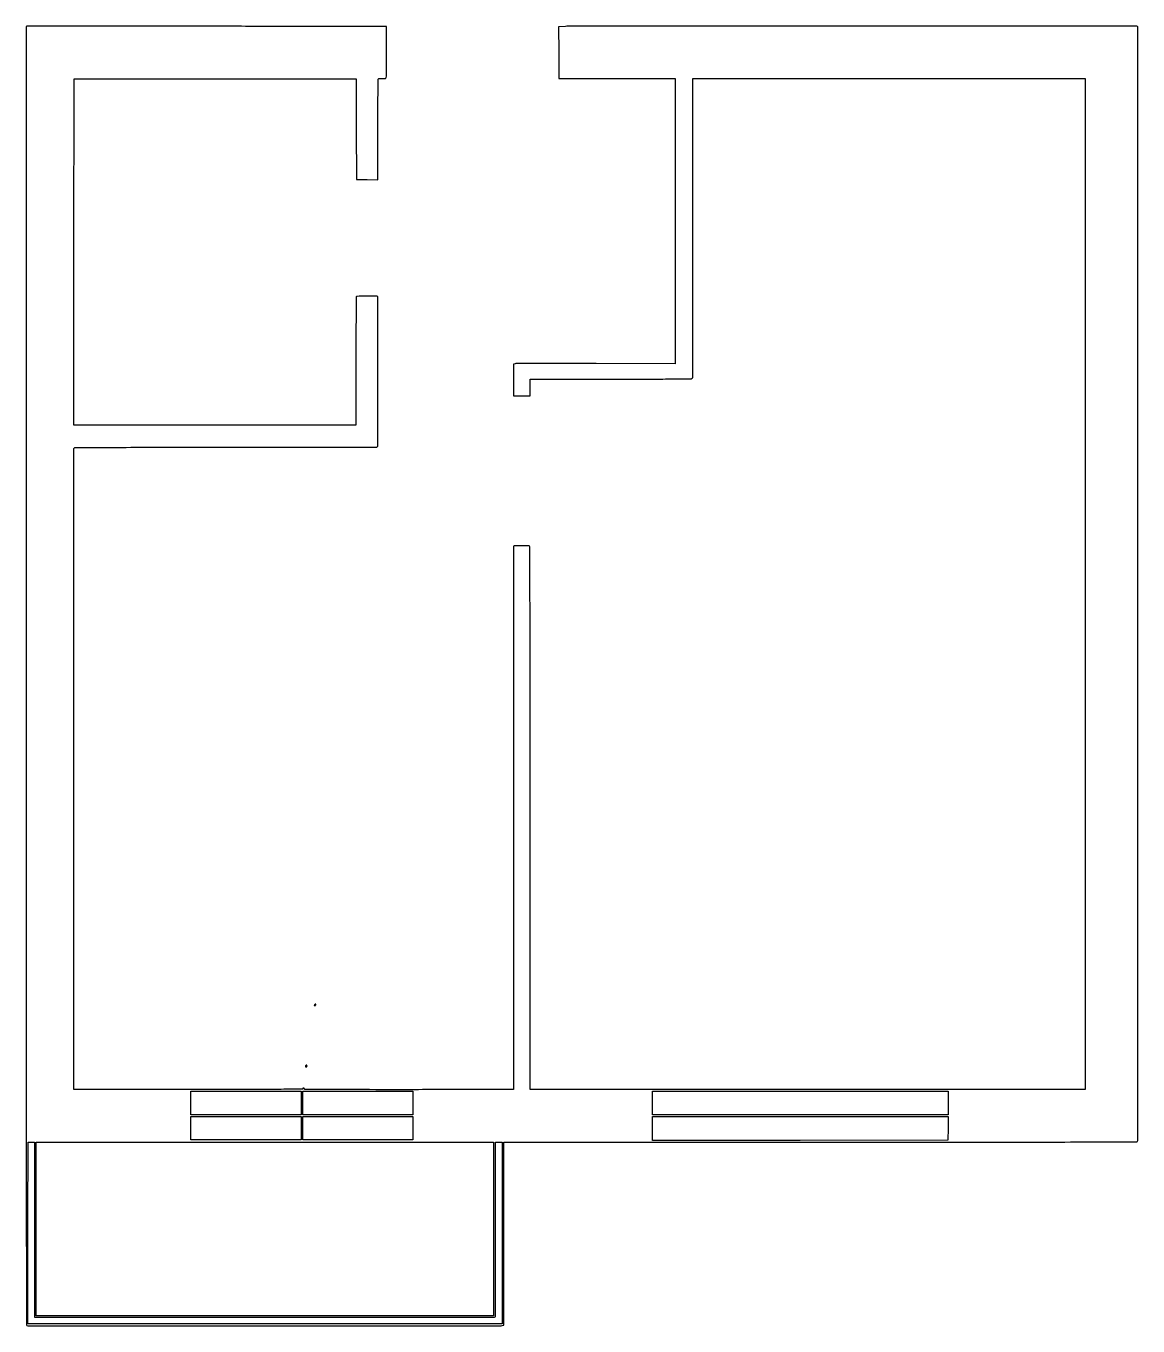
# Model space of a CAD drawing. Extents: x 196 to 2265, y 311 to 2730.
import ezdxf

# ---------------------------------------------------------------- set-up
doc = ezdxf.new("R2010")
doc.units = 0

msp = doc.modelspace()

# ---------------------------------------------------------------- linework, layer by layer
for points in [[(196.464736, 2728.758053, 0.091098), (196.267489, 2727.685547), (196.202156, 2373.22915, 0.000062), (196.178898, 1983.23434, 0.000037), (196.24303, 1520.213522, 0.000031), (196.435058, 819.190766, 0.00028), (196.707664, 514.461048, 0.000014), (197.005292, 313.781191, 0.256825), (198, 311.978835, 0.141765), (200.723565, 311.18957, 0.000003), (638.590287, 311.011626, 0.000008), (1073.977984, 310.844506, 0.049481), (1081.875, 311.625), (1085, 312.25), (1085, 482.625), (1085, 653), (1673.8, 653, 0.000086), (1971.596776, 653.051189, 0.000423), (2139.684352, 653.251019, 0.000023), (2262.128553, 653.505583, 0.19836), (2263.8, 654.2, 0.198604), (2264.496805, 655.879416, 0.000007), (2264.749421, 871.424048, 0.000241), (2264.948982, 1166.669751, 0.000049), (2265, 1691.118213, 0.000055), (2264.956374, 2088.373091, 0.000091), (2264.821697, 2423.05885, 0.000001), (2264.643229, 2727.069953, 0.09171), (2264.393011, 2728.418213, 0.309619), (2262.844253, 2729.486603, 0.000089), (2180.459932, 2729.748318, 0.000686), (2051.925972, 2729.957314, 0.000065), (1738.143011, 2729.995945, 0.000116), (1535.710645, 2729.947489, 0.000186), (1363.159528, 2729.801923, 0.000027), (1209.913222, 2729.607131, 0.012408), (1199.74049, 2729.34114), (1186.98098, 2728.690391), (1187.24049, 2680.595196), (1187.5, 2632.5), (1295.75, 2632.245537), (1404, 2631.991074), (1404, 2366.745537), (1404.000001, 2101.5), (1256.75, 2101.778292, 0.000368), (1200.06433, 2101.84365, 0.000595), (1151.8, 2101.806339, 0.000081), (1108.866604, 2101.71513, 0.043129), (1106.25, 2101.482979), (1103, 2100.909374), (1103, 2071.454687), (1103, 2042), (1118.5, 2042), (1134, 2042), (1134, 2057.5), (1134, 2073), (1284.377555, 2073, 0.000295), (1365.747365, 2073.048071, 0.001929), (1406.623748, 2073.254102, 0.000555), (1434.155894, 2073.529678, 0.220197), (1435.874022, 2074.348205, 0.174052), (1436.483156, 2076.026978, 0.000075), (1436.685757, 2137.970332, 0.0008), (1436.810871, 2220.176392, 0.000202), (1436.746466, 2353.848205), (1436.5, 2632), (1801.75, 2632), (2167, 2632), (2167, 1691.5), (2167, 751), (1650.5, 751), (1134, 751), (1134, 1256.432612, 0.000058), (1133.963013, 1576.222108, 0.000821), (1133.748841, 1690.566548, 0.000167), (1133.478848, 1760.71903, 0.325651), (1132.221536, 1762.429687, 0.078919), (1130.301274, 1762.719553, 0.000956), (1117.675937, 1762.598294, 0.000867), (1104.979117, 1762.43004, 0.088149), (1103.25, 1762.09601, 0.31033), (1103.146897, 1761.946049), (1103.073437, 1613.545707, 0.000077), (1103.017965, 1450.358038, 0.000046), (1103, 1256.527673), (1103, 751.055346), (1002.25, 750.777673, -0.000607), (880.585245, 750.590018, -0.001453), (790.339578, 750.822578, -0.000107), (715.100344, 751.25119, -0.412483), (714, 752.358057, 0.113871), (713.884822, 752.857238, 0.100312), (713.559375, 753.282263, 0.093873), (713.072784, 753.56747, 0.085952), (712.5, 753.666667, 0.087646), (711.927262, 753.565493, 0.094518), (711.440625, 753.275, 0.100101), (711.115099, 752.841974, 0.111732), (711, 752.333333, -0.412132), (710.187299, 751.514832, -0.000213), (670.8125, 751.251565, -0.001359), (613.186165, 751.047459, -0.000206), (498, 751), (285, 751), (285, 1346.918213, -0.000095), (285.043632, 1575.531408, -0.000159), (285.178303, 1768.2501, -0.000003), (285.356892, 1943.072249, -0.0916), (285.606989, 1944.418213, -0.308661), (287.133787, 1945.4754, -0.000308), (330.845176, 1945.748051, -0.001282), (399.721595, 1945.958645, -0.000124), (567.025201, 1946, 0.000202), (674.810409, 1946.043648, 0.000335), (765.812778, 1946.178303, 0.000013), (848.078325, 1946.357208, 0.091304), (849.418213, 1946.606989, 0.306144), (850.452649, 1948.086343, 0.001199), (850.746088, 1969.572434, 0.002561), (850.957985, 2004.110358, 0.000253), (851, 2087.106989, 0.000218), (850.961856, 2174.586235, 0.002907), (850.746698, 2206.765468, 0.001868), (850.436504, 2225.867921, 0.392211), (849.25, 2227.097624, 0.014992), (841.776802, 2227.290059, 0.002664), (827.785418, 2227.156201, 0.000532), (812.346026, 2226.909772, 0.134948), (811.046137, 2226.528514, 0.257396), (810.513161, 2225.583165, 0.0002), (810.253543, 2197.090808, 0.001653), (810.056904, 2160.705362, 0.000524), (810, 2106.440983), (810, 1987), (547.504538, 1987), (285.009077, 1987), (285.254538, 2309.25), (285.5, 2631.5), (548, 2631.5), (810.5, 2631.5), (810.72405, 2538), (810.948101, 2444.5), (830.97405, 2444.229295), (851, 2443.958589), (851, 2537.979295, -0.00033), (851.038658, 2596.579505, -0.004316), (851.25501, 2618.318855, -0.004013), (851.590551, 2630.925155, -0.381998), (852.75, 2632.134296, -0.0181), (853.692254, 2632.17238, -0.004638), (855.217802, 2632.164638, -0.004717), (856.95971, 2632.1232, -0.004774), (858.693581, 2632.049002, 0.015879), (860.449961, 2632.012884, 0.014499), (862.259371, 2632.085641, 0.014684), (863.871537, 2632.245037, 0.044884), (864.943581, 2632.482093, 0.286812), (866.243359, 2634.010184, 0.026011), (866.735909, 2639.22371, 0.00998), (866.964077, 2649.488131, 0.000566), (867, 2681.20074), (867, 2729.266704), (835.75, 2729.14997, -0.001175), (813.496456, 2729.119138, -0.000038), (724.444813, 2729.211885, -0.000074), (619.380153, 2729.344863, -0.000051), (500.721705, 2729.524671, 0.000156), (342.113526, 2729.731823, 0.000879), (257.424892, 2729.667237, 0.000083), (197.546893, 2729.506426, 0.310534)], [(733, 908.5, 0.019452), (732.381479, 907.692802, 0.200989), (732.292614, 907.292085, 0.317246), (732.527266, 907.060911, 0.040905), (733.270566, 907, 0.089319), (733.892926, 907.112071, 0.066583), (734.509941, 907.440625, 0.06554), (735.028287, 907.926585, 0.080255), (735.361626, 908.5, 0.048206), (735.520729, 909.074722, 0.088276), (735.519584, 909.559375, 0.138104), (735.364939, 909.877135, 0.21403), (735.09106, 910, 0.120558), (734.681736, 909.89985, 0.035603), (734.127766, 909.559375, 0.033474), (733.538785, 909.074068, 0.030499)], [(716.604785, 795.412469, 0.013508), (716.088356, 793.949722, 0.168495), (716.100798, 793.37044, 0.274229), (716.465977, 793.075031, 0.036233), (717.5, 793, 0.095012), (718.072549, 793.109789, 0.096907), (718.559375, 793.423289, 0.098834), (718.885271, 793.891133, 0.103216), (719, 794.440983, 0.095101), (718.756002, 795.712218, 0.204328), (718.065829, 796.406584, 0.270599), (717.247193, 796.28853, 0.13395)], [(212, 490), (212, 327), (640.393011, 327, 0.000084), (892.089972, 327.042163, 0.000812), (998.840998, 327.251241, 0.000116), (1067.895259, 327.514646, 0.30943), (1069.375694, 328.536659, 0.091271), (1069.617, 329.830609, 0.000036), (1069.723799, 377.051774, 0.000564), (1069.779473, 429.518472, 0.000343), (1069.732683, 491.536634), (1069.5, 652.999949), (1075.75, 652.999974), (1082, 653), (1082, 484), (1082, 315), (640.75, 314.999988), (199.5, 314.999977), (199.745565, 483.749988, -0.000002), (199.840044, 548.47437, -0.000004), (199.920298, 603.003122), (199.993587, 652.544163, -0.004065), (199.995565, 652.75, -0.394979), (200.093999, 652.851497, -0.001691), (201.761197, 652.926563, -0.006498), (203.69903, 652.98203, -0.003905), (206, 653), (212, 653)]]:
    msp.add_lwpolyline(points, format="xyb", close=True)
for points in [[(708, 726), (708, 704), (605.5, 704), (503, 704), (503, 726), (503, 748), (605.5, 748), (708, 748)], [(916, 726), (916, 704), (813.5, 704), (711, 704), (711, 726), (711, 748), (813.5, 748), (916, 748)], [(1912, 726), (1912, 704), (1637, 704), (1362, 704), (1362, 726), (1362, 748), (1637, 748), (1912, 748)], [(708, 679), (708, 657), (605.5, 657), (503, 657), (503, 679), (503, 701), (605.5, 701), (708, 701)], [(916, 679), (916, 657), (813.5, 657), (711, 657), (711, 679), (711, 701), (813.5, 701), (916, 701)], [(1911.769132, 678.75), (1911.5, 656.5), (1636.75, 656.260732), (1362, 656.021464), (1362, 678.510732), (1362, 701), (1637.019132, 701), (1912.038263, 701)], [(1066, 491.5), (1066, 330), (640.5, 330), (215, 330), (215, 491.5), (215, 653), (640.5, 653), (1066, 653)]]:
    msp.add_lwpolyline(points, close=True)

doc.saveas('drawing.dxf')
